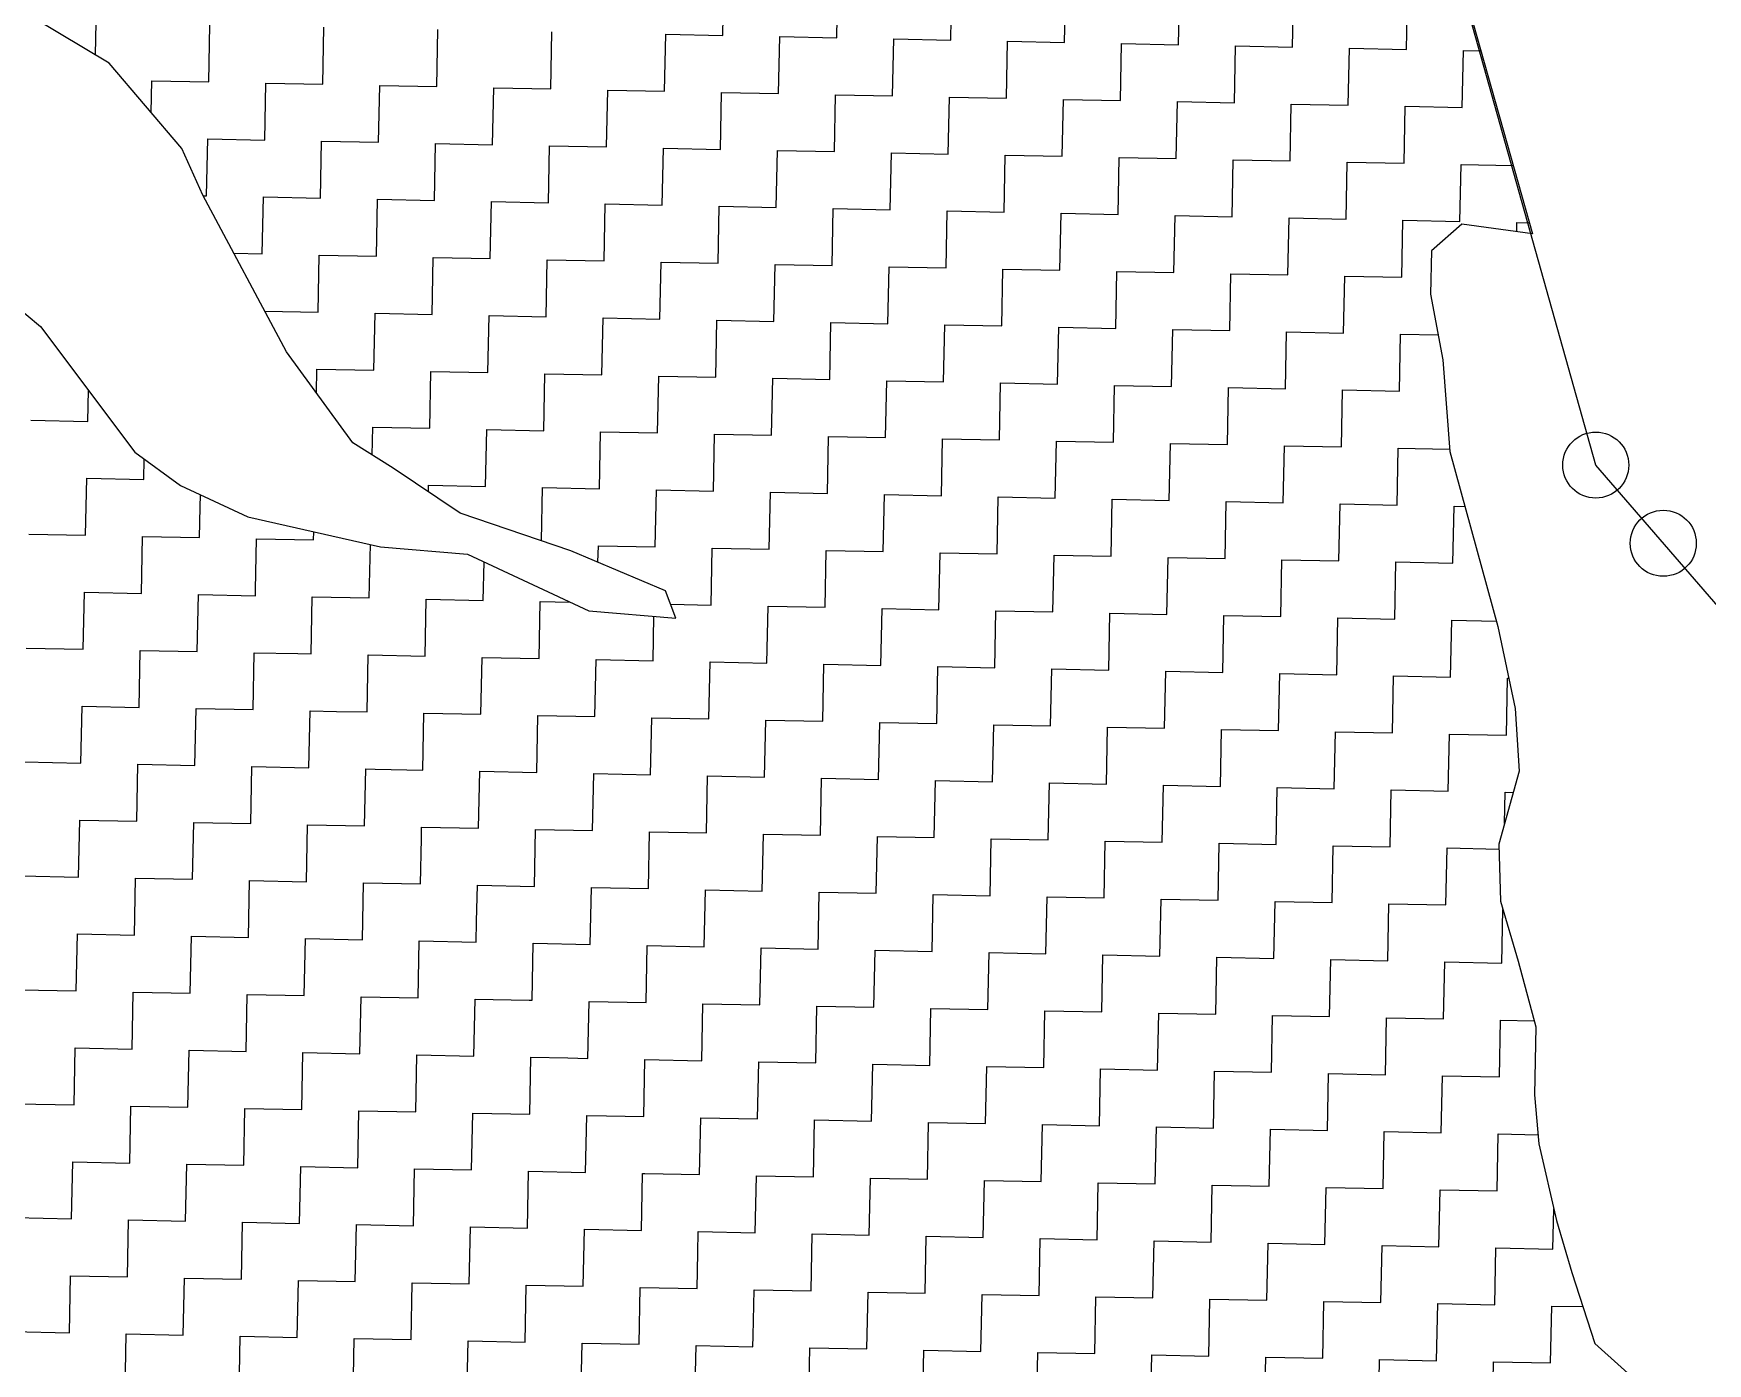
# Model space of a CAD drawing. Header units: metres. Extents: x 276691 to 279396, y 2061581 to 2064323.
# Drawn here: x 278981.3 to 279164.4, y 2063805 to 2063950.5 of the extents above; entities that cross this region are included whole.
import ezdxf

# ---------------------------------------------------------------- set-up
doc = ezdxf.new("R2010")
doc.units = ezdxf.units.M
doc.layers.add('POLY_HATCH', color=12, linetype='Continuous')
doc.layers.add('V_BOUND_LINE', color=7, linetype='Continuous')

msp = doc.modelspace()

# ---------------------------------------------------------------- linework, layer by layer
for centre in [(279152.16, 2063903.3), (279159.55, 2063894.74)]:
    msp.add_circle(centre, 3.61)
at = {"layer": 'POLY_HATCH'}
for p, q in [((279113.3, 2064041.87), (279145.24, 2063928.6)), ((278989.6, 2063947.25), (278981.37, 2063952.18)), ((278997.55, 2063937.92), (278989.6, 2063947.25)), ((278999.82, 2063932.82), (278997.55, 2063937.92)), ((279009, 2063915.68), (278999.82, 2063932.82)), ((279137.52, 2063929.65), (279134.19, 2063926.74)), ((279145.24, 2063928.6), (279137.52, 2063929.65)), ((278972.15, 2063926.7), (278982.1, 2063918.47)), ((279134.19, 2063926.74), (279134.09, 2063921.99)), ((279134.09, 2063921.99), (279135.44, 2063914.82)), ((278982.1, 2063918.47), (278992.41, 2063904.72)), ((279016.23, 2063905.72), (279009, 2063915.68)), ((279135.44, 2063914.82), (279136.19, 2063904.78)), ((279020.64, 2063902.95), (279016.23, 2063905.72)), ((278992.41, 2063904.72), (278997.39, 2063901.05)), ((279136.19, 2063904.78), (279141.45, 2063885.64)), ((279027.98, 2063898.04), (279020.64, 2063902.95)), ((278997.39, 2063901.05), (279004.76, 2063897.63)), ((279004.76, 2063897.63), (279019.27, 2063894.36)), ((279040.09, 2063893.93), (279027.98, 2063898.04)), ((279019.27, 2063894.36), (279028.78, 2063893.57)), ((279050.42, 2063889.56), (279040.09, 2063893.93)), ((279028.78, 2063893.57), (279042.04, 2063887.35)), ((279051.55, 2063886.56), (279050.42, 2063889.56)), ((279042.04, 2063887.35), (279051.55, 2063886.56)), ((279141.45, 2063885.64), (279143.35, 2063876.68)), ((279143.35, 2063876.68), (279143.8, 2063869.83)), ((279143.8, 2063869.83), (279141.56, 2063861.85)), ((279141.56, 2063861.85), (279141.73, 2063855.6)), ((279141.73, 2063855.6), (279143.68, 2063849.02)), ((279143.68, 2063849.02), (279145.61, 2063841.84)), ((279145.61, 2063841.84), (279145.46, 2063834.41)), ((279145.46, 2063834.41), (279145.95, 2063829.05)), ((279145.95, 2063829.05), (279147.86, 2063820.68)), ((279147.86, 2063820.68), (279149.53, 2063815)), ((279149.53, 2063815), (279152.05, 2063807.21)), ((279152.05, 2063807.21), (279158.18, 2063801.73))]:
    msp.add_line(p, q, dxfattribs=at)
at = {"layer": 'POLY_HATCH', "linetype": 'Continuous'}
for p, q in [((279056.7, 2063950.29), (279056.82, 2063956.52)), ((279069.16, 2063950.04), (279069.28, 2063956.27)), ((279081.62, 2063949.79), (279081.74, 2063956.02)), ((279094.08, 2063949.53), (279094.2, 2063955.76)), ((279106.54, 2063949.28), (279106.66, 2063955.51)), ((279119, 2063949.02), (279119.12, 2063955.25)), ((279131.46, 2063948.77), (279131.59, 2063955)), ((278988.09, 2063948.16), (278988.16, 2063951.69)), ((279000.5, 2063945.21), (279000.62, 2063951.44)), ((279012.96, 2063944.95), (279013.08, 2063951.19)), ((279025.42, 2063944.7), (279025.54, 2063950.93)), ((279037.88, 2063944.45), (279038, 2063950.68)), ((279050.34, 2063944.19), (279050.47, 2063950.42)), ((279050.47, 2063950.42), (279056.7, 2063950.29)), ((279062.8, 2063943.94), (279062.93, 2063950.17)), ((279062.93, 2063950.17), (279069.16, 2063950.04)), ((279075.26, 2063943.68), (279075.39, 2063949.91)), ((279075.39, 2063949.91), (279081.62, 2063949.79)), ((279087.72, 2063943.43), (279087.85, 2063949.66)), ((279087.85, 2063949.66), (279094.08, 2063949.53)), ((279100.18, 2063943.17), (279100.31, 2063949.4)), ((279100.31, 2063949.4), (279106.54, 2063949.28)), ((279112.64, 2063942.92), (279112.77, 2063949.15)), ((279112.77, 2063949.15), (279119, 2063949.02)), ((279125.1, 2063942.66), (279125.23, 2063948.89)), ((279125.23, 2063948.89), (279131.46, 2063948.77)), ((279137.56, 2063942.41), (279137.69, 2063948.64)), ((279137.69, 2063948.64), (279139.6, 2063948.6)), ((278994.2, 2063941.86), (278994.27, 2063945.34)), ((278994.27, 2063945.34), (279000.5, 2063945.21)), ((279006.6, 2063938.85), (279006.73, 2063945.08)), ((279006.73, 2063945.08), (279012.96, 2063944.95)), ((279019.06, 2063938.6), (279019.19, 2063944.83)), ((279019.19, 2063944.83), (279025.42, 2063944.7)), ((279031.52, 2063938.34), (279031.65, 2063944.57)), ((279031.65, 2063944.57), (279037.88, 2063944.45)), ((279043.98, 2063938.09), (279044.11, 2063944.32)), ((279044.11, 2063944.32), (279050.34, 2063944.19)), ((279056.44, 2063937.83), (279056.57, 2063944.06)), ((279056.57, 2063944.06), (279062.8, 2063943.94)), ((279068.9, 2063937.58), (279069.03, 2063943.81)), ((279069.03, 2063943.81), (279075.26, 2063943.68)), ((279081.36, 2063937.32), (279081.49, 2063943.55)), ((279081.49, 2063943.55), (279087.72, 2063943.43)), ((279093.82, 2063937.07), (279093.95, 2063943.3)), ((279093.95, 2063943.3), (279100.18, 2063943.17)), ((279106.28, 2063936.82), (279106.41, 2063943.05)), ((279106.41, 2063943.05), (279112.64, 2063942.92)), ((279118.74, 2063936.56), (279118.87, 2063942.79)), ((279118.87, 2063942.79), (279125.1, 2063942.66)), ((279131.2, 2063936.31), (279131.33, 2063942.54)), ((279131.33, 2063942.54), (279137.56, 2063942.41)), ((279000.24, 2063932.75), (279000.37, 2063938.98)), ((279000.37, 2063938.98), (279006.6, 2063938.85)), ((279012.7, 2063932.49), (279012.83, 2063938.72)), ((279012.83, 2063938.72), (279019.06, 2063938.6)), ((279025.16, 2063932.24), (279025.29, 2063938.47)), ((279025.29, 2063938.47), (279031.52, 2063938.34)), ((279037.62, 2063931.99), (279037.75, 2063938.22)), ((279037.75, 2063938.22), (279043.98, 2063938.09)), ((279050.08, 2063931.73), (279050.21, 2063937.96)), ((279050.21, 2063937.96), (279056.44, 2063937.83)), ((279062.54, 2063931.48), (279062.67, 2063937.71)), ((279062.67, 2063937.71), (279068.9, 2063937.58)), ((279075, 2063931.22), (279075.13, 2063937.45)), ((279075.13, 2063937.45), (279081.36, 2063937.32)), ((279087.46, 2063930.97), (279087.59, 2063937.2)), ((279087.59, 2063937.2), (279093.82, 2063937.07)), ((279099.92, 2063930.71), (279100.05, 2063936.94)), ((279100.05, 2063936.94), (279106.28, 2063936.82)), ((279112.39, 2063930.46), (279112.51, 2063936.69)), ((279112.51, 2063936.69), (279118.74, 2063936.56)), ((279124.85, 2063930.2), (279124.97, 2063936.43)), ((279124.97, 2063936.43), (279131.2, 2063936.31)), ((279137.31, 2063929.95), (279137.43, 2063936.18)), ((279137.43, 2063936.18), (279143.14, 2063936.06)), ((278999.86, 2063932.76), (279000.24, 2063932.75)), ((279006.34, 2063926.39), (279006.47, 2063932.62)), ((279006.47, 2063932.62), (279012.7, 2063932.49)), ((279018.81, 2063926.14), (279018.93, 2063932.37)), ((279018.93, 2063932.37), (279025.16, 2063932.24)), ((279031.27, 2063925.88), (279031.39, 2063932.11)), ((279031.39, 2063932.11), (279037.62, 2063931.99)), ((279043.73, 2063925.63), (279043.85, 2063931.86)), ((279043.85, 2063931.86), (279050.08, 2063931.73)), ((279056.19, 2063925.37), (279056.31, 2063931.6)), ((279056.31, 2063931.6), (279062.54, 2063931.48)), ((279068.65, 2063925.12), (279068.77, 2063931.35)), ((279068.77, 2063931.35), (279075, 2063931.22)), ((279081.11, 2063924.86), (279081.23, 2063931.09)), ((279081.23, 2063931.09), (279087.46, 2063930.97)), ((279093.57, 2063924.61), (279093.69, 2063930.84)), ((279093.69, 2063930.84), (279099.92, 2063930.71)), ((279106.03, 2063924.36), (279106.16, 2063930.59)), ((279106.16, 2063930.59), (279112.39, 2063930.46)), ((279118.49, 2063924.1), (279118.62, 2063930.33)), ((279118.62, 2063930.33), (279124.85, 2063930.2)), ((279130.95, 2063923.85), (279131.08, 2063930.08)), ((279131.08, 2063930.08), (279137.31, 2063929.95)), ((279143.52, 2063928.83), (279143.54, 2063929.82)), ((279143.54, 2063929.82), (279144.9, 2063929.79)), ((279003.23, 2063926.46), (279006.34, 2063926.39)), ((279012.45, 2063920.03), (279012.57, 2063926.26)), ((279012.57, 2063926.26), (279018.81, 2063926.14)), ((279024.91, 2063919.78), (279025.04, 2063926.01)), ((279025.04, 2063926.01), (279031.27, 2063925.88)), ((279037.37, 2063919.52), (279037.5, 2063925.76)), ((279037.5, 2063925.76), (279043.73, 2063925.63)), ((279049.83, 2063919.27), (279049.96, 2063925.5)), ((279049.96, 2063925.5), (279056.19, 2063925.37)), ((279062.29, 2063919.02), (279062.42, 2063925.25)), ((279062.42, 2063925.25), (279068.65, 2063925.12)), ((279074.75, 2063918.76), (279074.88, 2063924.99)), ((279074.88, 2063924.99), (279081.11, 2063924.86)), ((279087.21, 2063918.51), (279087.34, 2063924.74)), ((279087.34, 2063924.74), (279093.57, 2063924.61)), ((279099.67, 2063918.25), (279099.8, 2063924.48)), ((279099.8, 2063924.48), (279106.03, 2063924.36)), ((279112.13, 2063918), (279112.26, 2063924.23)), ((279112.26, 2063924.23), (279118.49, 2063924.1)), ((279124.59, 2063917.74), (279124.72, 2063923.97)), ((279124.72, 2063923.97), (279130.95, 2063923.85)), ((279006.6, 2063920.15), (279012.45, 2063920.03)), ((279018.55, 2063913.68), (279018.68, 2063919.91)), ((279018.68, 2063919.91), (279024.91, 2063919.78)), ((279031.01, 2063913.42), (279031.14, 2063919.65)), ((279031.14, 2063919.65), (279037.37, 2063919.52)), ((279043.47, 2063913.17), (279043.6, 2063919.4)), ((279043.6, 2063919.4), (279049.83, 2063919.27)), ((279055.93, 2063912.91), (279056.06, 2063919.14)), ((279056.06, 2063919.14), (279062.29, 2063919.02)), ((279068.39, 2063912.66), (279068.52, 2063918.89)), ((279068.52, 2063918.89), (279074.75, 2063918.76)), ((279080.85, 2063912.4), (279080.98, 2063918.63)), ((279080.98, 2063918.63), (279087.21, 2063918.51)), ((279093.31, 2063912.15), (279093.44, 2063918.38)), ((279093.44, 2063918.38), (279099.67, 2063918.25)), ((279105.77, 2063911.89), (279105.9, 2063918.12)), ((279105.9, 2063918.12), (279112.13, 2063918)), ((279118.23, 2063911.64), (279118.36, 2063917.87)), ((279118.36, 2063917.87), (279124.59, 2063917.74)), ((279130.69, 2063911.39), (279130.82, 2063917.62)), ((279130.82, 2063917.62), (279134.93, 2063917.53)), ((279012.27, 2063911.18), (279012.32, 2063913.8)), ((279012.32, 2063913.8), (279018.55, 2063913.68)), ((279024.65, 2063907.32), (279024.78, 2063913.55)), ((279024.78, 2063913.55), (279031.01, 2063913.42)), ((279037.11, 2063907.06), (279037.24, 2063913.29)), ((279037.24, 2063913.29), (279043.47, 2063913.17)), ((279049.57, 2063906.81), (279049.7, 2063913.04)), ((279049.7, 2063913.04), (279055.93, 2063912.91)), ((279062.03, 2063906.56), (279062.16, 2063912.79)), ((279062.16, 2063912.79), (279068.39, 2063912.66)), ((279074.5, 2063906.3), (279074.62, 2063912.53)), ((279074.62, 2063912.53), (279080.85, 2063912.4)), ((279086.96, 2063906.05), (279087.08, 2063912.28)), ((279087.08, 2063912.28), (279093.31, 2063912.15)), ((278987.27, 2063908.08), (278987.34, 2063911.48)), ((279099.42, 2063905.79), (279099.54, 2063912.02)), ((279099.54, 2063912.02), (279105.77, 2063911.89)), ((279111.88, 2063905.54), (279112, 2063911.77)), ((279112, 2063911.77), (279118.23, 2063911.64)), ((279124.34, 2063905.28), (279124.46, 2063911.51)), ((279124.46, 2063911.51), (279130.69, 2063911.39)), ((278981.04, 2063908.21), (278987.27, 2063908.08)), ((279018.36, 2063904.38), (279018.42, 2063907.45)), ((279018.42, 2063907.45), (279024.65, 2063907.32)), ((279030.76, 2063900.96), (279030.88, 2063907.19)), ((279030.88, 2063907.19), (279037.11, 2063907.06)), ((279043.22, 2063900.71), (279043.34, 2063906.94)), ((279043.34, 2063906.94), (279049.57, 2063906.81)), ((279055.68, 2063900.45), (279055.8, 2063906.68)), ((279055.8, 2063906.68), (279062.03, 2063906.56)), ((279068.14, 2063900.2), (279068.26, 2063906.43)), ((279068.26, 2063906.43), (279074.5, 2063906.3)), ((279080.6, 2063899.94), (279080.73, 2063906.17)), ((279080.73, 2063906.17), (279086.96, 2063906.05)), ((279093.06, 2063899.69), (279093.19, 2063905.92)), ((279093.19, 2063905.92), (279099.42, 2063905.79)), ((279105.52, 2063899.43), (279105.65, 2063905.66)), ((279105.65, 2063905.66), (279111.88, 2063905.54)), ((279117.98, 2063899.18), (279118.11, 2063905.41)), ((279118.11, 2063905.41), (279124.34, 2063905.28)), ((279130.44, 2063898.93), (279130.57, 2063905.16)), ((279130.57, 2063905.16), (279136.17, 2063905.04)), ((278993.38, 2063901.73), (278993.42, 2063903.97)), ((278987.02, 2063895.62), (278987.15, 2063901.85)), ((278987.15, 2063901.85), (278993.38, 2063901.73)), ((278999.55, 2063898.7), (278999.57, 2063900.04)), ((279024.51, 2063900.36), (279024.53, 2063901.09)), ((279024.53, 2063901.09), (279030.76, 2063900.96)), ((279036.87, 2063895.03), (279036.99, 2063900.83)), ((279036.99, 2063900.83), (279043.22, 2063900.71)), ((279049.32, 2063894.35), (279049.45, 2063900.58)), ((279049.45, 2063900.58), (279055.68, 2063900.45)), ((279061.78, 2063894.1), (279061.91, 2063900.33)), ((279061.91, 2063900.33), (279068.14, 2063900.2)), ((279074.24, 2063893.84), (279074.37, 2063900.07)), ((279074.37, 2063900.07), (279080.6, 2063899.94)), ((279086.7, 2063893.59), (279086.83, 2063899.82)), ((279086.83, 2063899.82), (279093.06, 2063899.69)), ((279099.16, 2063893.33), (279099.29, 2063899.56)), ((279099.29, 2063899.56), (279105.52, 2063899.43)), ((278999.48, 2063895.37), (278999.55, 2063898.7)), ((279111.62, 2063893.08), (279111.75, 2063899.31)), ((279111.75, 2063899.31), (279117.98, 2063899.18)), ((279124.08, 2063892.82), (279124.21, 2063899.05)), ((279124.21, 2063899.05), (279130.44, 2063898.93)), ((279136.54, 2063892.57), (279136.67, 2063898.8)), ((279136.67, 2063898.8), (279137.84, 2063898.77)), ((278980.79, 2063895.75), (278987.02, 2063895.62)), ((279011.94, 2063895.11), (279011.96, 2063896.01)), ((278993.12, 2063889.26), (278993.25, 2063895.5)), ((278993.25, 2063895.5), (278999.48, 2063895.37)), ((279005.59, 2063889.64), (279005.71, 2063895.24)), ((279005.71, 2063895.24), (279011.94, 2063895.11)), ((279018.04, 2063888.76), (279018.16, 2063894.61)), ((279043.05, 2063892.68), (279043.09, 2063894.48)), ((279043.09, 2063894.48), (279049.32, 2063894.35)), ((279055.42, 2063887.99), (279055.55, 2063894.22)), ((279055.55, 2063894.22), (279061.78, 2063894.1)), ((279067.88, 2063887.74), (279068.01, 2063893.97)), ((279068.01, 2063893.97), (279074.24, 2063893.84)), ((279030.5, 2063888.5), (279030.59, 2063892.72)), ((279080.34, 2063887.48), (279080.47, 2063893.71)), ((279080.47, 2063893.71), (279086.7, 2063893.59)), ((279092.8, 2063887.23), (279092.93, 2063893.46)), ((279092.93, 2063893.46), (279099.16, 2063893.33)), ((279105.26, 2063886.97), (279105.39, 2063893.2)), ((279105.39, 2063893.2), (279111.62, 2063893.08)), ((279117.72, 2063886.72), (279117.85, 2063892.95)), ((279117.85, 2063892.95), (279124.08, 2063892.82)), ((279130.19, 2063886.46), (279130.31, 2063892.7)), ((279130.31, 2063892.7), (279136.54, 2063892.57)), ((278986.76, 2063883.16), (278986.89, 2063889.39)), ((278986.89, 2063889.39), (278993.12, 2063889.26)), ((278999.22, 2063882.91), (278999.35, 2063889.14)), ((278999.35, 2063889.14), (279005.58, 2063889.01)), ((279005.58, 2063889.01), (279005.59, 2063889.64)), ((279011.68, 2063882.65), (279011.81, 2063888.88)), ((279011.81, 2063888.88), (279018.04, 2063888.76)), ((279024.14, 2063882.4), (279024.27, 2063888.63)), ((279024.27, 2063888.63), (279030.5, 2063888.5)), ((279036.6, 2063882.14), (279036.73, 2063888.37)), ((279036.73, 2063888.37), (279040, 2063888.31)), ((279049.07, 2063881.89), (279049.16, 2063886.76)), ((279050.97, 2063888.08), (279055.42, 2063887.99)), ((279061.53, 2063881.63), (279061.65, 2063887.86)), ((279061.65, 2063887.86), (279067.88, 2063887.74)), ((279073.99, 2063881.38), (279074.11, 2063887.61)), ((279074.11, 2063887.61), (279080.34, 2063887.48)), ((279086.45, 2063881.13), (279086.57, 2063887.36)), ((279086.57, 2063887.36), (279092.8, 2063887.23)), ((279098.91, 2063880.87), (279099.03, 2063887.1)), ((279099.03, 2063887.1), (279105.26, 2063886.97)), ((279111.37, 2063880.62), (279111.49, 2063886.85)), ((279111.49, 2063886.85), (279117.72, 2063886.72)), ((279123.83, 2063880.36), (279123.95, 2063886.59)), ((279123.95, 2063886.59), (279130.19, 2063886.46)), ((279136.29, 2063880.11), (279136.42, 2063886.34)), ((279136.42, 2063886.34), (279141.28, 2063886.24)), ((278980.53, 2063883.29), (278986.76, 2063883.16)), ((278992.87, 2063876.8), (278992.99, 2063883.03)), ((278992.99, 2063883.03), (278999.22, 2063882.91)), ((279005.33, 2063876.55), (279005.45, 2063882.78)), ((279005.45, 2063882.78), (279010.24, 2063882.68)), ((279010.24, 2063882.68), (279011.68, 2063882.65)), ((279017.79, 2063876.3), (279017.91, 2063882.53)), ((279017.91, 2063882.53), (279024.14, 2063882.4)), ((279030.25, 2063876.04), (279030.37, 2063882.27)), ((279030.37, 2063882.27), (279036.6, 2063882.14)), ((279042.71, 2063875.79), (279042.84, 2063882.02)), ((279042.84, 2063882.02), (279049.07, 2063881.89)), ((279055.17, 2063875.53), (279055.3, 2063881.76)), ((279055.3, 2063881.76), (279061.53, 2063881.63)), ((279067.63, 2063875.28), (279067.76, 2063881.51)), ((279067.76, 2063881.51), (279073.99, 2063881.38)), ((279080.09, 2063875.02), (279080.22, 2063881.25)), ((279080.22, 2063881.25), (279086.45, 2063881.13)), ((279092.55, 2063874.77), (279092.68, 2063881)), ((279092.68, 2063881), (279098.91, 2063880.87)), ((279105.01, 2063874.51), (279105.14, 2063880.74)), ((279105.14, 2063880.74), (279111.37, 2063880.62)), ((279117.47, 2063874.26), (279117.6, 2063880.49)), ((279117.6, 2063880.49), (279123.83, 2063880.36)), ((279129.93, 2063874), (279130.06, 2063880.23)), ((279130.06, 2063880.23), (279136.29, 2063880.11)), ((279142.39, 2063873.75), (279142.52, 2063879.98)), ((279142.52, 2063879.98), (279142.65, 2063879.98)), ((278986.51, 2063870.7), (278986.64, 2063876.93)), ((278986.64, 2063876.93), (278992.87, 2063876.8)), ((278998.97, 2063870.45), (278999.1, 2063876.68)), ((278999.1, 2063876.68), (279005.33, 2063876.55)), ((279011.43, 2063870.19), (279011.56, 2063876.42)), ((279011.56, 2063876.42), (279014.45, 2063876.36)), ((279014.45, 2063876.36), (279017.79, 2063876.3)), ((279023.89, 2063869.94), (279024.02, 2063876.17)), ((279024.02, 2063876.17), (279030.25, 2063876.04)), ((279036.35, 2063869.68), (279036.48, 2063875.91)), ((279036.48, 2063875.91), (279042.71, 2063875.79)), ((279048.81, 2063869.43), (279048.94, 2063875.66)), ((279048.94, 2063875.66), (279055.17, 2063875.53)), ((279061.27, 2063869.17), (279061.4, 2063875.4)), ((279061.4, 2063875.4), (279067.63, 2063875.28)), ((279073.73, 2063868.92), (279073.86, 2063875.15)), ((279073.86, 2063875.15), (279080.09, 2063875.02)), ((279086.19, 2063868.67), (279086.32, 2063874.9)), ((279086.32, 2063874.9), (279092.55, 2063874.77)), ((279098.65, 2063868.41), (279098.78, 2063874.64)), ((279098.78, 2063874.64), (279105.01, 2063874.51)), ((279111.11, 2063868.16), (279111.24, 2063874.39)), ((279111.24, 2063874.39), (279117.47, 2063874.26)), ((279123.57, 2063867.9), (279123.7, 2063874.13)), ((279123.7, 2063874.13), (279129.93, 2063874)), ((279136.03, 2063867.65), (279136.16, 2063873.88)), ((279136.16, 2063873.88), (279142.39, 2063873.75)), ((278980.28, 2063870.83), (278986.51, 2063870.7)), ((278992.61, 2063864.34), (278992.74, 2063870.57)), ((278992.74, 2063870.57), (278998.97, 2063870.45)), ((279005.07, 2063864.09), (279005.2, 2063870.32)), ((279005.2, 2063870.32), (279011.43, 2063870.19)), ((279017.53, 2063863.83), (279017.66, 2063870.07)), ((279017.66, 2063870.07), (279018.67, 2063870.04)), ((279018.67, 2063870.04), (279023.89, 2063869.94)), ((279029.99, 2063863.58), (279030.12, 2063869.81)), ((279030.12, 2063869.81), (279036.35, 2063869.68)), ((279042.45, 2063863.33), (279042.58, 2063869.56)), ((279042.58, 2063869.56), (279048.81, 2063869.43)), ((279054.91, 2063863.07), (279055.04, 2063869.3)), ((279055.04, 2063869.3), (279061.27, 2063869.17)), ((279067.37, 2063862.82), (279067.5, 2063869.05)), ((279067.5, 2063869.05), (279073.73, 2063868.92)), ((279079.83, 2063862.56), (279079.96, 2063868.79)), ((279079.96, 2063868.79), (279086.19, 2063868.67)), ((279092.29, 2063862.31), (279092.42, 2063868.54)), ((279092.42, 2063868.54), (279098.65, 2063868.41)), ((279104.76, 2063862.05), (279104.88, 2063868.28)), ((279104.88, 2063868.28), (279111.11, 2063868.16)), ((279117.22, 2063861.8), (279117.34, 2063868.03)), ((279117.34, 2063868.03), (279123.57, 2063867.9)), ((279129.68, 2063861.54), (279129.8, 2063867.77)), ((279129.8, 2063867.77), (279136.03, 2063867.65)), ((279142.19, 2063864.1), (279142.26, 2063867.52)), ((279142.26, 2063867.52), (279143.15, 2063867.5)), ((278986.25, 2063858.24), (278986.38, 2063864.47)), ((278986.38, 2063864.47), (278992.61, 2063864.34)), ((278998.71, 2063857.99), (278998.84, 2063864.22)), ((278998.84, 2063864.22), (279005.07, 2063864.09)), ((279011.17, 2063857.73), (279011.3, 2063863.96)), ((279011.3, 2063863.96), (279017.53, 2063863.83)), ((279023.74, 2063862.45), (279023.76, 2063863.71)), ((279023.76, 2063863.71), (279029.99, 2063863.58)), ((279036.1, 2063857.22), (279036.22, 2063863.45)), ((279036.22, 2063863.45), (279042.45, 2063863.33)), ((279048.56, 2063856.97), (279048.68, 2063863.2)), ((279048.68, 2063863.2), (279054.91, 2063863.07)), ((279061.02, 2063856.71), (279061.14, 2063862.94)), ((279061.14, 2063862.94), (279067.37, 2063862.82)), ((279023.64, 2063857.48), (279023.74, 2063862.45)), ((279073.48, 2063856.46), (279073.6, 2063862.69)), ((279073.6, 2063862.69), (279079.83, 2063862.56)), ((279085.94, 2063856.2), (279086.06, 2063862.43)), ((279086.06, 2063862.43), (279092.29, 2063862.31)), ((279098.4, 2063855.95), (279098.53, 2063862.18)), ((279098.53, 2063862.18), (279104.76, 2063862.05)), ((279110.86, 2063855.7), (279110.99, 2063861.93)), ((279110.99, 2063861.93), (279117.22, 2063861.8)), ((279123.32, 2063855.44), (279123.45, 2063861.67)), ((279123.45, 2063861.67), (279129.68, 2063861.54)), ((279135.78, 2063855.19), (279135.91, 2063861.42)), ((279135.91, 2063861.42), (279141.57, 2063861.3)), ((278980.02, 2063858.37), (278986.25, 2063858.24)), ((278992.36, 2063851.88), (278992.48, 2063858.11)), ((278992.48, 2063858.11), (278998.71, 2063857.99)), ((279004.82, 2063851.63), (279004.94, 2063857.86)), ((279004.94, 2063857.86), (279011.17, 2063857.73)), ((279017.28, 2063851.37), (279017.41, 2063857.6)), ((279017.41, 2063857.6), (279023.64, 2063857.48)), ((279029.78, 2063853.38), (279029.87, 2063857.35)), ((279029.87, 2063857.35), (279036.1, 2063857.22)), ((279042.2, 2063850.87), (279042.33, 2063857.1)), ((279042.33, 2063857.1), (279048.56, 2063856.97)), ((279054.66, 2063850.61), (279054.79, 2063856.84)), ((279054.79, 2063856.84), (279061.02, 2063856.71)), ((279067.12, 2063850.36), (279067.25, 2063856.59)), ((279067.25, 2063856.59), (279073.48, 2063856.46)), ((279079.58, 2063850.1), (279079.71, 2063856.33)), ((279079.71, 2063856.33), (279085.94, 2063856.2)), ((279092.04, 2063849.85), (279092.17, 2063856.08)), ((279092.17, 2063856.08), (279098.4, 2063855.95)), ((279104.5, 2063849.59), (279104.63, 2063855.82)), ((279104.63, 2063855.82), (279110.86, 2063855.7)), ((279116.96, 2063849.34), (279117.09, 2063855.57)), ((279117.09, 2063855.57), (279123.32, 2063855.44)), ((279129.42, 2063849.08), (279129.55, 2063855.31)), ((279129.55, 2063855.31), (279135.78, 2063855.19)), ((279141.88, 2063848.83), (279142, 2063854.68)), ((278986, 2063845.78), (278986.13, 2063852.01)), ((278986.13, 2063852.01), (278992.36, 2063851.88)), ((278998.46, 2063845.53), (278998.59, 2063851.76)), ((278998.59, 2063851.76), (279004.82, 2063851.63)), ((279029.74, 2063851.12), (279029.78, 2063853.38)), ((279010.92, 2063845.27), (279011.05, 2063851.5)), ((279011.05, 2063851.5), (279017.28, 2063851.37)), ((279023.38, 2063845.02), (279023.51, 2063851.25)), ((279023.51, 2063851.25), (279029.74, 2063851.12)), ((279035.84, 2063844.76), (279035.97, 2063850.99)), ((279035.97, 2063850.99), (279042.2, 2063850.87)), ((279048.3, 2063844.51), (279048.43, 2063850.74)), ((279048.43, 2063850.74), (279054.66, 2063850.61)), ((279060.76, 2063844.25), (279060.89, 2063850.48)), ((279060.89, 2063850.48), (279067.12, 2063850.36)), ((279073.22, 2063844), (279073.35, 2063850.23)), ((279073.35, 2063850.23), (279079.58, 2063850.1)), ((279085.68, 2063843.74), (279085.81, 2063849.97)), ((279085.81, 2063849.97), (279092.04, 2063849.85)), ((279098.14, 2063843.49), (279098.27, 2063849.72)), ((279098.27, 2063849.72), (279104.5, 2063849.59)), ((279110.6, 2063843.24), (279110.73, 2063849.47)), ((279110.73, 2063849.47), (279116.96, 2063849.34)), ((279123.06, 2063842.98), (279123.19, 2063849.21)), ((279123.19, 2063849.21), (279129.42, 2063849.08)), ((279135.52, 2063842.73), (279135.65, 2063848.96)), ((279135.65, 2063848.96), (279141.88, 2063848.83)), ((278979.77, 2063845.91), (278986, 2063845.78)), ((278992.1, 2063839.42), (278992.23, 2063845.65)), ((278992.23, 2063845.65), (278998.46, 2063845.53)), ((279004.56, 2063839.17), (279004.69, 2063845.4)), ((279004.69, 2063845.4), (279010.92, 2063845.27)), ((279017.02, 2063838.91), (279017.15, 2063845.14)), ((279017.15, 2063845.14), (279023.38, 2063845.02)), ((279029.48, 2063838.66), (279029.61, 2063844.89)), ((279029.61, 2063844.89), (279035.53, 2063844.77)), ((279035.53, 2063844.77), (279035.84, 2063844.76)), ((279041.94, 2063838.41), (279042.07, 2063844.64)), ((279042.07, 2063844.64), (279048.3, 2063844.51)), ((279054.4, 2063838.15), (279054.53, 2063844.38)), ((279054.53, 2063844.38), (279060.76, 2063844.25)), ((279066.86, 2063837.9), (279066.99, 2063844.13)), ((279066.99, 2063844.13), (279073.22, 2063844)), ((279079.33, 2063837.64), (279079.45, 2063843.87)), ((279079.45, 2063843.87), (279085.68, 2063843.74)), ((279091.79, 2063837.39), (279091.91, 2063843.62)), ((279091.91, 2063843.62), (279098.14, 2063843.49)), ((279104.25, 2063837.13), (279104.37, 2063843.36)), ((279104.37, 2063843.36), (279110.6, 2063843.24)), ((279116.71, 2063836.88), (279116.83, 2063843.11)), ((279116.83, 2063843.11), (279123.06, 2063842.98)), ((279129.17, 2063836.62), (279129.29, 2063842.85)), ((279129.29, 2063842.85), (279135.52, 2063842.73)), ((279141.63, 2063836.37), (279141.75, 2063842.6)), ((279141.75, 2063842.6), (279145.43, 2063842.52)), ((278985.75, 2063833.32), (278985.87, 2063839.55)), ((278985.87, 2063839.55), (278992.1, 2063839.42)), ((278998.21, 2063833.07), (278998.33, 2063839.3)), ((278998.33, 2063839.3), (279004.56, 2063839.17)), ((279010.67, 2063832.81), (279010.79, 2063839.04)), ((279010.79, 2063839.04), (279017.02, 2063838.91)), ((279023.13, 2063832.56), (279023.25, 2063838.79)), ((279023.25, 2063838.79), (279029.48, 2063838.66)), ((279035.59, 2063832.3), (279035.71, 2063838.53)), ((279035.71, 2063838.53), (279039.75, 2063838.45)), ((279039.75, 2063838.45), (279041.94, 2063838.41)), ((279048.05, 2063832.05), (279048.17, 2063838.28)), ((279048.17, 2063838.28), (279054.4, 2063838.15)), ((279060.51, 2063831.79), (279060.63, 2063838.02)), ((279060.63, 2063838.02), (279066.86, 2063837.9)), ((279072.97, 2063831.54), (279073.1, 2063837.77)), ((279073.1, 2063837.77), (279079.33, 2063837.64)), ((279085.43, 2063831.28), (279085.56, 2063837.51)), ((279085.56, 2063837.51), (279091.79, 2063837.39)), ((279097.89, 2063831.03), (279098.02, 2063837.26)), ((279098.02, 2063837.26), (279104.25, 2063837.13)), ((279110.35, 2063830.77), (279110.48, 2063837.01)), ((279110.48, 2063837.01), (279116.71, 2063836.88)), ((279122.81, 2063830.52), (279122.94, 2063836.75)), ((279122.94, 2063836.75), (279129.17, 2063836.62)), ((279135.27, 2063830.27), (279135.4, 2063836.5)), ((279135.4, 2063836.5), (279141.63, 2063836.37)), ((278979.51, 2063833.45), (278985.75, 2063833.32)), ((278991.85, 2063826.96), (278991.98, 2063833.19)), ((278991.98, 2063833.19), (278998.21, 2063833.07)), ((279004.31, 2063826.71), (279004.44, 2063832.94)), ((279004.44, 2063832.94), (279010.67, 2063832.81)), ((279016.77, 2063826.45), (279016.9, 2063832.68)), ((279016.9, 2063832.68), (279023.13, 2063832.56)), ((279029.23, 2063826.2), (279029.36, 2063832.43)), ((279029.36, 2063832.43), (279035.59, 2063832.3)), ((279041.69, 2063825.94), (279041.82, 2063832.17)), ((279041.82, 2063832.17), (279043.97, 2063832.13)), ((279043.97, 2063832.13), (279048.05, 2063832.05)), ((279054.15, 2063825.69), (279054.28, 2063831.92)), ((279054.28, 2063831.92), (279060.51, 2063831.79)), ((279066.61, 2063825.44), (279066.74, 2063831.67)), ((279066.74, 2063831.67), (279072.97, 2063831.54)), ((279079.07, 2063825.18), (279079.2, 2063831.41)), ((279079.2, 2063831.41), (279085.43, 2063831.28)), ((279091.53, 2063824.93), (279091.66, 2063831.16)), ((279091.66, 2063831.16), (279097.89, 2063831.03)), ((279103.99, 2063824.67), (279104.12, 2063830.9)), ((279104.12, 2063830.9), (279110.35, 2063830.77)), ((279116.45, 2063824.42), (279116.58, 2063830.65)), ((279116.58, 2063830.65), (279122.81, 2063830.52)), ((279128.91, 2063824.16), (279129.04, 2063830.39)), ((279129.04, 2063830.39), (279135.27, 2063830.27)), ((279141.37, 2063823.91), (279141.5, 2063830.14)), ((279141.5, 2063830.14), (279145.86, 2063830.05)), ((278985.49, 2063820.86), (278985.62, 2063827.09)), ((278985.62, 2063827.09), (278991.85, 2063826.96)), ((278997.95, 2063820.61), (278998.08, 2063826.84)), ((278998.08, 2063826.84), (279004.31, 2063826.71)), ((279010.41, 2063820.35), (279010.54, 2063826.58)), ((279010.54, 2063826.58), (279016.77, 2063826.45)), ((279022.87, 2063820.1), (279023, 2063826.33)), ((279023, 2063826.33), (279029.23, 2063826.2)), ((279035.33, 2063819.84), (279035.46, 2063826.07)), ((279035.46, 2063826.07), (279041.69, 2063825.94)), ((279047.79, 2063819.59), (279047.92, 2063825.82)), ((279047.92, 2063825.82), (279048.18, 2063825.81)), ((279048.18, 2063825.81), (279054.15, 2063825.69)), ((279060.25, 2063819.33), (279060.38, 2063825.56)), ((279060.38, 2063825.56), (279066.61, 2063825.44)), ((279072.71, 2063819.08), (279072.84, 2063825.31)), ((279072.84, 2063825.31), (279079.07, 2063825.18)), ((279085.17, 2063818.82), (279085.3, 2063825.05)), ((279085.3, 2063825.05), (279091.53, 2063824.93)), ((279097.63, 2063818.57), (279097.76, 2063824.8)), ((279097.76, 2063824.8), (279103.99, 2063824.67)), ((279110.09, 2063818.31), (279110.22, 2063824.54)), ((279110.22, 2063824.54), (279116.45, 2063824.42)), ((279122.55, 2063818.06), (279122.68, 2063824.29)), ((279122.68, 2063824.29), (279128.91, 2063824.16)), ((279135.02, 2063817.81), (279135.14, 2063824.04)), ((279135.14, 2063824.04), (279141.37, 2063823.91)), ((278979.26, 2063820.99), (278985.49, 2063820.86)), ((278991.59, 2063814.5), (278991.72, 2063820.73)), ((278991.72, 2063820.73), (278997.95, 2063820.61)), ((279147.48, 2063817.55), (279147.57, 2063821.96)), ((279004.05, 2063814.25), (279004.18, 2063820.48)), ((279004.18, 2063820.48), (279010.41, 2063820.35)), ((279016.51, 2063813.99), (279016.64, 2063820.22)), ((279016.64, 2063820.22), (279022.87, 2063820.1)), ((279028.97, 2063813.74), (279029.1, 2063819.97)), ((279029.1, 2063819.97), (279035.33, 2063819.84)), ((279041.44, 2063813.48), (279041.56, 2063819.71)), ((279041.56, 2063819.71), (279047.79, 2063819.59)), ((279053.98, 2063817.13), (279054.02, 2063819.46)), ((279054.02, 2063819.46), (279060.25, 2063819.33)), ((279066.36, 2063812.98), (279066.48, 2063819.21)), ((279066.48, 2063819.21), (279072.71, 2063819.08)), ((279078.82, 2063812.72), (279078.94, 2063818.95)), ((279078.94, 2063818.95), (279085.17, 2063818.82)), ((279053.9, 2063813.23), (279053.98, 2063817.13)), ((279091.28, 2063812.47), (279091.4, 2063818.7)), ((279091.4, 2063818.7), (279097.63, 2063818.57)), ((279103.74, 2063812.21), (279103.86, 2063818.44)), ((279103.86, 2063818.44), (279110.09, 2063818.31)), ((279116.2, 2063811.96), (279116.32, 2063818.19)), ((279116.32, 2063818.19), (279122.55, 2063818.06)), ((279128.66, 2063811.7), (279128.79, 2063817.93)), ((279128.79, 2063817.93), (279135.02, 2063817.81)), ((279141.12, 2063811.45), (279141.25, 2063817.68)), ((279141.25, 2063817.68), (279147.48, 2063817.55)), ((278985.24, 2063808.4), (278985.36, 2063814.63)), ((278985.36, 2063814.63), (278991.59, 2063814.5)), ((278997.7, 2063808.14), (278997.82, 2063814.38)), ((278997.82, 2063814.38), (279004.05, 2063814.25)), ((279010.16, 2063807.89), (279010.28, 2063814.12)), ((279010.28, 2063814.12), (279016.51, 2063813.99)), ((279022.62, 2063807.64), (279022.74, 2063813.87)), ((279022.74, 2063813.87), (279028.97, 2063813.74)), ((279035.08, 2063807.38), (279035.2, 2063813.61)), ((279035.2, 2063813.61), (279041.44, 2063813.48)), ((279047.54, 2063807.13), (279047.67, 2063813.36)), ((279047.67, 2063813.36), (279053.9, 2063813.23)), ((279060.02, 2063808.07), (279060.13, 2063813.1)), ((279060.13, 2063813.1), (279066.36, 2063812.98)), ((279072.46, 2063806.62), (279072.59, 2063812.85)), ((279072.59, 2063812.85), (279078.82, 2063812.72)), ((279084.92, 2063806.36), (279085.05, 2063812.59)), ((279085.05, 2063812.59), (279091.28, 2063812.47)), ((279097.38, 2063806.11), (279097.51, 2063812.34)), ((279097.51, 2063812.34), (279103.74, 2063812.21)), ((279109.84, 2063805.85), (279109.97, 2063812.08)), ((279109.97, 2063812.08), (279116.2, 2063811.96)), ((279122.3, 2063805.6), (279122.43, 2063811.83)), ((279122.43, 2063811.83), (279128.66, 2063811.7)), ((279134.76, 2063805.34), (279134.89, 2063811.58)), ((279134.89, 2063811.58), (279141.12, 2063811.45)), ((279147.22, 2063805.09), (279147.35, 2063811.32)), ((279147.35, 2063811.32), (279150.74, 2063811.25)), ((278979.01, 2063808.53), (278985.24, 2063808.4)), ((278991.34, 2063802.04), (278991.47, 2063808.27)), ((278991.47, 2063808.27), (278997.7, 2063808.14)), ((279003.8, 2063801.79), (279003.93, 2063808.02)), ((279003.93, 2063808.02), (279010.16, 2063807.89)), ((279060, 2063806.87), (279060.02, 2063808.07)), ((279016.26, 2063801.53), (279016.39, 2063807.76)), ((279016.39, 2063807.76), (279022.62, 2063807.64)), ((279028.72, 2063801.28), (279028.85, 2063807.51)), ((279028.85, 2063807.51), (279035.08, 2063807.38)), ((279041.18, 2063801.02), (279041.31, 2063807.25)), ((279041.31, 2063807.25), (279047.54, 2063807.13)), ((279053.64, 2063800.77), (279053.77, 2063807)), ((279053.77, 2063807), (279060, 2063806.87)), ((279066.1, 2063800.51), (279066.23, 2063806.74)), ((279066.23, 2063806.74), (279072.46, 2063806.62)), ((279078.56, 2063800.26), (279078.69, 2063806.49)), ((279078.69, 2063806.49), (279084.92, 2063806.36)), ((279091.02, 2063800.01), (279091.15, 2063806.24)), ((279091.15, 2063806.24), (279097.38, 2063806.11)), ((279103.48, 2063799.75), (279103.61, 2063805.98)), ((279103.61, 2063805.98), (279109.84, 2063805.85)), ((279115.94, 2063799.5), (279116.07, 2063805.73)), ((279116.07, 2063805.73), (279122.3, 2063805.6)), ((279128.4, 2063799.24), (279128.53, 2063805.47)), ((279128.53, 2063805.47), (279134.76, 2063805.34)), ((279140.86, 2063798.99), (279140.99, 2063805.22)), ((279140.99, 2063805.22), (279147.22, 2063805.09))]:
    msp.add_line(p, q, dxfattribs=at)
at = {"layer": 'V_BOUND_LINE'}
for p, q in [((279152.16, 2063903.3), (279096.36, 2064102.15)), ((279286.78, 2063747.57), (279152.16, 2063903.3))]:
    msp.add_line(p, q, dxfattribs=at)

doc.saveas('drawing.dxf')
